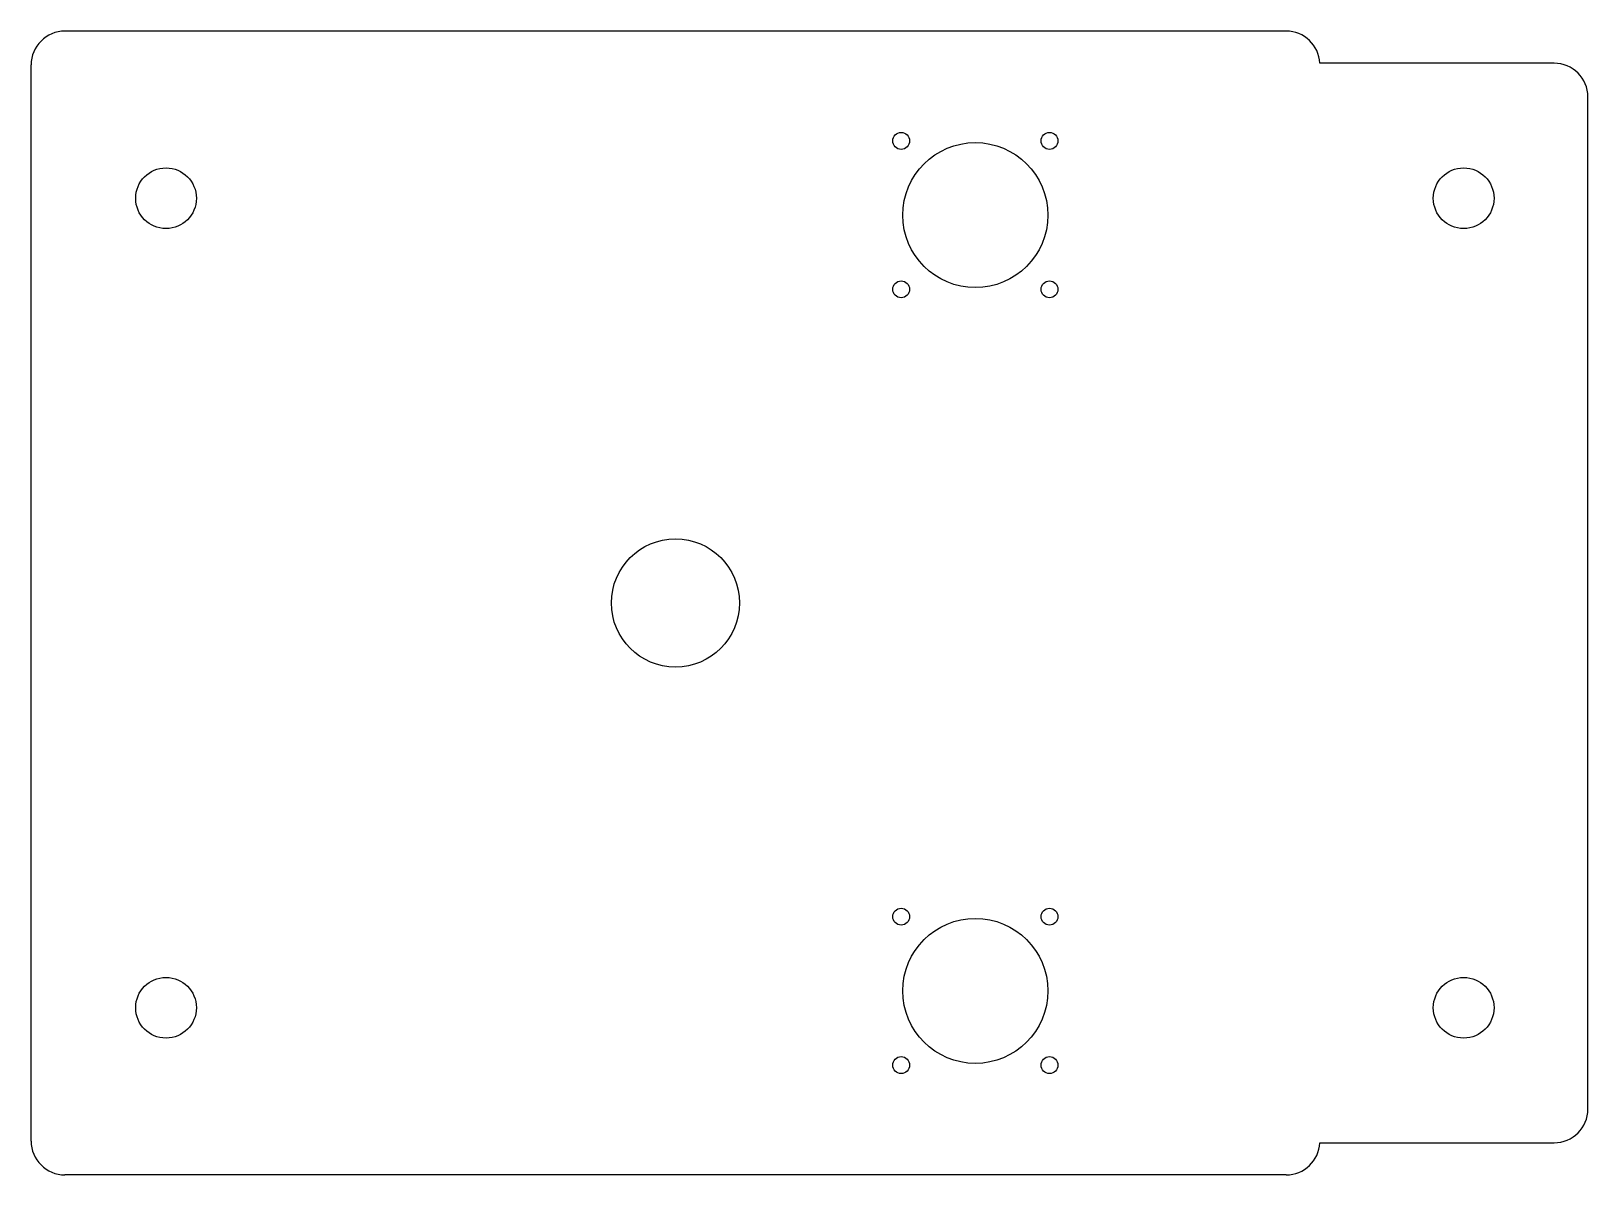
# Model space of a CAD drawing. Header units: millimetres. Extents: x 0 to 231, y 0 to 170.
import ezdxf

# ---------------------------------------------------------------- set-up
doc = ezdxf.new("R2010")
doc.units = ezdxf.units.MM

msp = doc.modelspace()

# ---------------------------------------------------------------- linework, layer by layer
at = {"color": 7, "linetype": 'Continuous', "lineweight": 25}
for p, q in [((186.09, 169.53), (5, 169.53)), ((0, 5), (0, 164.53)), ((225.83, 164.77), (191.09, 164.77)), ((230.83, 9.76), (230.83, 159.77)), ((191.09, 4.76), (225.83, 4.76)), ((186.09, 0), (5, 0))]:
    msp.add_line(p, q, dxfattribs=at)
for centre, radius in [((129, 153.26), 1.25), ((140, 142.26), 10.75), ((151, 153.26), 1.25), ((20, 144.76), 4.5), ((212.41, 144.76), 4.5), ((129, 131.26), 1.25), ((151, 131.26), 1.25), ((95.54, 84.77), 9.5), ((129, 38.27), 1.25), ((151, 38.27), 1.25), ((140, 27.27), 10.75), ((20, 24.77), 4.5), ((212.41, 24.77), 4.5), ((129, 16.27), 1.25), ((151, 16.27), 1.25)]:
    msp.add_circle(centre, radius, dxfattribs=at)
for centre, start, end in [((5, 164.53), 90, 180), ((186.09, 164.53), 2.7226, 90), ((225.83, 159.77), 0, 90), ((225.83, 9.76), 270, 0), ((5, 5), 180, 270), ((186.09, 5), 270, 357.2774)]:
    msp.add_arc(centre, 5, start, end, dxfattribs=at)

doc.saveas('drawing.dxf')
